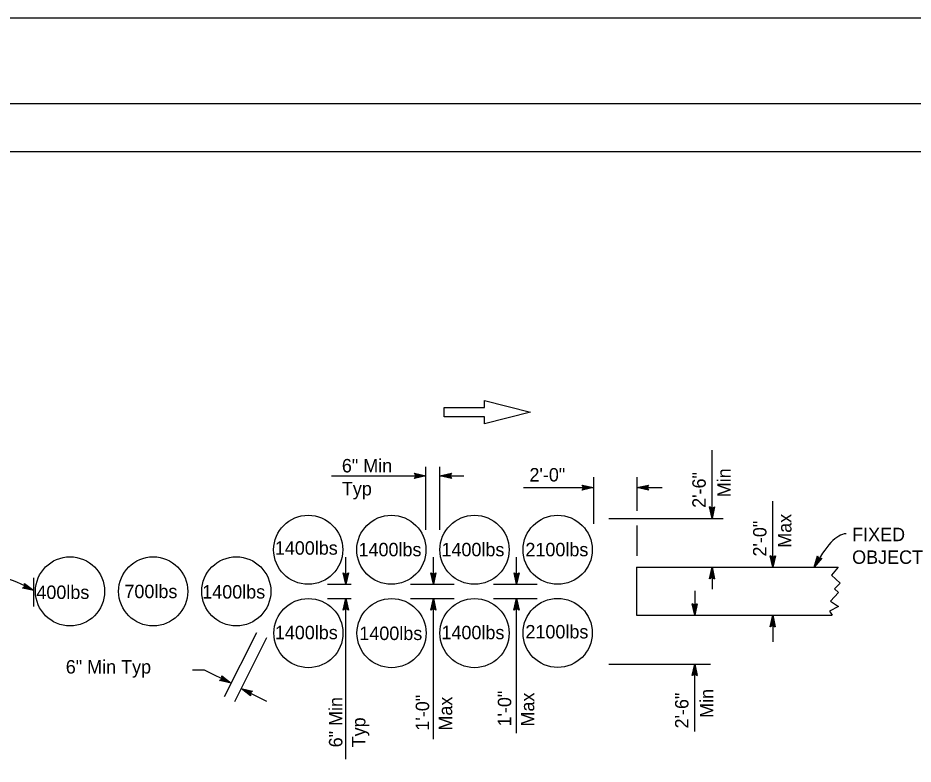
# Model space of a CAD drawing. Extents: x -894 to 866, y -476 to 714.
# Drawn here: x -660.4 to -194.1, y 324.8 to 713.6 of the extents above; entities that cross this region are included whole.
import ezdxf

# ---------------------------------------------------------------- set-up
doc = ezdxf.new("R2010")
doc.units = 0
for name, color, linetype in [('10 Sheet Format', 7, 'Continuous'), ('56 Stage 3 Anno', 7, 'Continuous'), ('57 Undefined', 7, 'Continuous'), ('60 Nongeo Data', 7, 'Continuous')]:
    doc.layers.add(name, color=color, linetype=linetype)

msp = doc.modelspace()

# ---------------------------------------------------------------- linework, layer by layer
at = {"layer": '10 Sheet Format'}
msp.add_line((-813.45, 643.96), (811.55, 643.96), dxfattribs=at)
for points in [[(-894.04, 713.56), (865.96, 713.56), (865.96, -476.44), (-894.04, -476.44)], [(-863.43, 668.96), (836.57, 668.96), (836.57, -431.04), (-863.43, -431.04)], [(-863.43, 668.96), (836.57, 668.96), (836.57, -431.04), (-863.43, -431.04)]]:
    msp.add_lwpolyline(points, close=True, dxfattribs=at)
at = {"layer": '56 Stage 3 Anno'}
for p, q in [((-298.88, 452.8), (-298.88, 488.31)), ((-453.08, 474.98), (-453.88, 476.32)), ((-453.88, 476.32), (-453.88, 476.32)), ((-453.88, 476.32), (-447.88, 474.98)), ((-453.66, 475.96), (-449.26, 474.98)), ((-453.43, 475.61), (-450.64, 474.98)), ((-447.88, 446.8), (-447.88, 479.69)), ((-440.57, 446.8), (-440.57, 479.69)), ((-440.57, 474.98), (-434.57, 476.31)), ((-439.18, 474.98), (-434.81, 475.95)), ((-437.81, 474.98), (-434.98, 475.6)), ((-434.57, 476.31), (-435.37, 474.98)), ((-434.57, 476.31), (-434.57, 476.31)), ((-497.09, 474.98), (-447.88, 474.98)), ((-447.88, 474.98), (-453.88, 473.65)), ((-453.88, 473.65), (-453.08, 474.98)), ((-453.88, 473.65), (-453.88, 473.65)), ((-449.27, 474.98), (-453.64, 474.01)), ((-450.64, 474.98), (-453.47, 474.36)), ((-453.25, 475.26), (-452.02, 474.98)), ((-452.02, 474.98), (-453.23, 474.72)), ((-447.88, 474.98), (-447.88, 474.98)), ((-440.57, 474.98), (-428.06, 474.98)), ((-434.57, 473.64), (-440.57, 474.98)), ((-440.57, 474.98), (-440.57, 474.98)), ((-434.79, 474), (-439.19, 474.98)), ((-435.02, 474.36), (-437.81, 474.98)), ((-436.43, 474.98), (-435.22, 475.25)), ((-435.2, 474.7), (-436.43, 474.98)), ((-435.37, 474.98), (-434.57, 473.64)), ((-434.57, 473.64), (-434.57, 473.64)), ((-360.55, 474.24), (-360.55, 449.97)), ((-337.96, 474.24), (-337.96, 456.71)), ((-397.14, 468.85), (-360.55, 468.85)), ((-365.75, 468.85), (-366.55, 470.19)), ((-366.55, 470.19), (-366.55, 470.19)), ((-366.55, 470.19), (-360.55, 468.85)), ((-360.55, 468.85), (-366.55, 467.52)), ((-366.55, 467.52), (-365.75, 468.85)), ((-366.55, 467.52), (-366.55, 467.52)), ((-366.33, 469.83), (-361.93, 468.85)), ((-361.94, 468.85), (-366.31, 467.88)), ((-363.31, 468.85), (-366.13, 468.23)), ((-366.1, 469.48), (-363.31, 468.85)), ((-365.92, 469.13), (-364.69, 468.85)), ((-364.69, 468.85), (-365.9, 468.59)), ((-360.55, 468.85), (-360.55, 468.85)), ((-337.96, 468.85), (-331.96, 470.18)), ((-331.96, 467.51), (-337.96, 468.85)), ((-337.96, 468.85), (-337.96, 468.85)), ((-337.96, 468.85), (-324.84, 468.85)), ((-332.18, 467.87), (-336.58, 468.85)), ((-336.57, 468.85), (-332.19, 469.82)), ((-335.2, 468.85), (-332.37, 469.47)), ((-332.41, 468.23), (-335.2, 468.85)), ((-333.81, 468.85), (-332.61, 469.12)), ((-332.59, 468.57), (-333.81, 468.85)), ((-331.96, 470.18), (-332.76, 468.85)), ((-332.76, 468.85), (-331.96, 467.51)), ((-331.96, 470.18), (-331.96, 470.18)), ((-331.96, 467.51), (-331.96, 467.51)), ((-267.23, 427.34), (-267.23, 461.75)), ((-300.21, 458.8), (-300.21, 458.8)), ((-297.54, 458.8), (-297.54, 458.8)), ((-352.61, 452.8), (-292.98, 452.8)), ((-298.88, 452.8), (-298.88, 452.8)), ((-337.96, 449.07), (-337.96, 433.34)), ((-489.56, 418.49), (-489.56, 432.57)), ((-443.97, 418.49), (-443.97, 432.57)), ((-400.67, 418.49), (-400.67, 432.57)), ((-268.56, 433.34), (-268.56, 433.34)), ((-265.89, 433.34), (-265.89, 433.34)), ((-245.62, 427.34), (-244.02, 433.27)), ((-241.65, 432.04), (-245.62, 427.34)), ((-244.98, 428.57), (-243.81, 432.9)), ((-242.07, 432.01), (-244.98, 428.56)), ((-244.34, 429.79), (-243.58, 432.58)), ((-242.49, 431.97), (-244.34, 429.79)), ((-244.02, 433.27), (-244.02, 433.27)), ((-244.02, 433.27), (-243.21, 431.95)), ((-243.7, 431.01), (-243.37, 432.21)), ((-242.88, 431.97), (-243.7, 431.01)), ((-243.21, 431.95), (-241.65, 432.04)), ((-241.65, 432.04), (-241.65, 432.04)), ((-489.56, 418.49), (-490.89, 424.49)), ((-490.89, 424.49), (-490.89, 424.49)), ((-490.89, 424.49), (-489.56, 423.69)), ((-489.56, 423.69), (-488.22, 424.49)), ((-488.22, 424.49), (-489.56, 418.49)), ((-488.58, 424.27), (-489.56, 419.87)), ((-488.22, 424.49), (-488.22, 424.49)), ((-443.97, 418.52), (-445.3, 424.52)), ((-445.3, 424.52), (-445.3, 424.52)), ((-445.3, 424.52), (-443.97, 423.72)), ((-443.98, 419.91), (-444.94, 424.28)), ((-443.97, 423.72), (-442.63, 424.52)), ((-442.63, 424.52), (-443.97, 418.52)), ((-442.99, 424.3), (-443.97, 419.9)), ((-442.63, 424.52), (-442.63, 424.52)), ((-400.67, 418.52), (-402, 424.52)), ((-402, 424.52), (-402, 424.52)), ((-402, 424.52), (-400.67, 423.72)), ((-400.67, 419.91), (-401.64, 424.28)), ((-400.67, 423.72), (-399.33, 424.52)), ((-399.33, 424.52), (-400.67, 418.52)), ((-399.68, 424.3), (-400.66, 419.9)), ((-399.33, 424.52), (-399.33, 424.52)), ((-298.88, 427.34), (-298.88, 415.92)), ((-298.88, 427.34), (-298.88, 427.34)), ((-267.23, 427.34), (-267.23, 427.34)), ((-245.62, 427.34), (-245.62, 427.34)), ((-489.56, 419.88), (-490.53, 424.25)), ((-489.56, 421.25), (-490.18, 424.08)), ((-489.56, 422.63), (-489.82, 423.84)), ((-488.93, 424.04), (-489.56, 421.25)), ((-489.28, 423.86), (-489.56, 422.63)), ((-443.97, 421.28), (-444.6, 424.1)), ((-443.97, 422.66), (-444.24, 423.87)), ((-443.35, 424.06), (-443.97, 421.28)), ((-443.69, 423.89), (-443.97, 422.66)), ((-400.66, 421.28), (-401.29, 424.1)), ((-400.66, 422.66), (-400.93, 423.87)), ((-400.04, 424.06), (-400.66, 421.28)), ((-400.39, 423.89), (-400.66, 422.66)), ((-300.22, 421.34), (-300.22, 421.34)), ((-297.55, 421.34), (-297.55, 421.34)), ((-658.05, 416.57), (-656.76, 417.43)), ((-652.06, 415.2), (-658.05, 416.57)), ((-658.05, 416.57), (-658.05, 416.57)), ((-653.32, 415.79), (-657.69, 416.79)), ((-654.56, 416.38), (-657.38, 417.03)), ((-655.81, 416.98), (-657.01, 417.25)), ((-656.76, 417.43), (-656.91, 418.98)), ((-656.91, 418.98), (-656.91, 418.98)), ((-656.91, 418.98), (-652.06, 415.2)), ((-656.87, 418.57), (-653.31, 415.79)), ((-656.81, 418.14), (-654.56, 416.38)), ((-656.8, 417.75), (-655.81, 416.98)), ((-652.06, 415.2), (-652.06, 415.2)), ((-499.21, 418.49), (-486.73, 418.49)), ((-489.56, 418.49), (-489.56, 418.49)), ((-455.9, 418.49), (-433.2, 418.49)), ((-443.97, 418.52), (-443.97, 418.52)), ((-412.6, 418.49), (-389.89, 418.49)), ((-400.67, 418.52), (-400.67, 418.52)), ((-307.87, 415.07), (-307.87, 402.34)), ((-499.21, 411.07), (-486.73, 411.07)), ((-490.9, 405.07), (-489.56, 411.07)), ((-489.56, 327.37), (-489.56, 411.07)), ((-489.56, 411.07), (-489.56, 411.07)), ((-489.56, 411.07), (-488.23, 405.07)), ((-455.9, 411.07), (-433.2, 411.07)), ((-445.31, 405.1), (-443.97, 411.1)), ((-443.97, 411.1), (-443.97, 411.1)), ((-443.97, 411.1), (-442.64, 405.1)), ((-443.97, 337.88), (-443.97, 411.07)), ((-412.6, 411.07), (-389.89, 411.07)), ((-402.01, 405.1), (-400.67, 411.1)), ((-400.67, 411.1), (-400.67, 411.1)), ((-400.67, 411.1), (-399.34, 405.1)), ((-400.67, 340.96), (-400.67, 411.07)), ((-489.56, 405.87), (-490.9, 405.07)), ((-490.54, 405.29), (-489.56, 409.69)), ((-490.18, 405.52), (-489.56, 408.31)), ((-489.84, 405.7), (-489.56, 406.93)), ((-489.56, 409.68), (-488.59, 405.31)), ((-489.56, 408.31), (-488.94, 405.49)), ((-489.56, 406.93), (-489.29, 405.72)), ((-488.23, 405.07), (-489.56, 405.87)), ((-443.97, 405.9), (-445.31, 405.1)), ((-444.96, 405.32), (-443.97, 409.72)), ((-444.6, 405.55), (-443.97, 408.34)), ((-444.25, 405.73), (-443.98, 406.96)), ((-443.98, 406.96), (-443.71, 405.75)), ((-443.97, 409.71), (-443, 405.34)), ((-443.97, 408.34), (-443.35, 405.51)), ((-442.64, 405.1), (-443.97, 405.9)), ((-400.67, 405.9), (-402.01, 405.1)), ((-401.65, 405.32), (-400.67, 409.72)), ((-401.29, 405.55), (-400.67, 408.34)), ((-400.94, 405.73), (-400.67, 406.96)), ((-400.67, 408.34), (-400.04, 405.51)), ((-400.67, 406.96), (-400.4, 405.75)), ((-399.34, 405.1), (-400.67, 405.9)), ((-400.66, 409.71), (-399.69, 405.34)), ((-309.2, 408.34), (-309.2, 408.34)), ((-306.53, 408.34), (-306.53, 408.34)), ((-490.9, 405.07), (-490.9, 405.07)), ((-488.23, 405.07), (-488.23, 405.07)), ((-445.31, 405.1), (-445.31, 405.1)), ((-442.64, 405.1), (-442.64, 405.1)), ((-402.01, 405.1), (-402.01, 405.1)), ((-399.34, 405.1), (-399.34, 405.1)), ((-307.87, 402.34), (-307.87, 402.34)), ((-267.23, 402.34), (-267.23, 388.51)), ((-267.23, 402.34), (-267.23, 402.34)), ((-268.57, 396.34), (-268.57, 396.34)), ((-265.9, 396.34), (-265.9, 396.34)), ((-536.18, 393.24), (-552.9, 359.88)), ((-530.88, 390.58), (-547.6, 357.22)), ((-569.4, 373.97), (-563.45, 373.97)), ((-563.45, 373.97), (-549.37, 366.92)), ((-352.61, 376.92), (-299.59, 376.92)), ((-307.87, 341.82), (-307.87, 376.92)), ((-307.87, 376.92), (-307.87, 376.92)), ((-555.33, 368.42), (-554.02, 369.25)), ((-549.37, 366.92), (-555.33, 368.42)), ((-555.33, 368.42), (-555.33, 368.42)), ((-550.62, 367.54), (-554.96, 368.63)), ((-551.84, 368.16), (-554.65, 368.86)), ((-553.07, 368.78), (-554.27, 369.08)), ((-554.02, 369.25), (-554.13, 370.8)), ((-554.13, 370.8), (-554.13, 370.8)), ((-554.13, 370.8), (-549.37, 366.92)), ((-554.1, 370.39), (-550.6, 367.54)), ((-554.05, 369.96), (-551.84, 368.16)), ((-554.05, 369.57), (-553.07, 368.78)), ((-309.21, 370.92), (-309.21, 370.92)), ((-306.54, 370.92), (-306.54, 370.92)), ((-549.37, 366.92), (-549.37, 366.92)), ((-544.07, 364.26), (-530.85, 357.63)), ((-539.31, 360.37), (-544.07, 364.26)), ((-544.07, 364.26), (-544.07, 364.26)), ((-544.07, 364.26), (-538.11, 362.76)), ((-539.34, 360.79), (-542.84, 363.64)), ((-542.83, 363.64), (-538.48, 362.55)), ((-539.39, 361.22), (-541.6, 363.02)), ((-541.6, 363.02), (-538.8, 362.32)), ((-539.39, 361.6), (-540.37, 362.4)), ((-540.37, 362.4), (-539.17, 362.1)), ((-538.11, 362.76), (-539.42, 361.93)), ((-539.42, 361.93), (-539.31, 360.37)), ((-539.31, 360.37), (-539.31, 360.37)), ((-538.11, 362.76), (-538.11, 362.76))]:
    msp.add_line(p, q, dxfattribs=at)
for points in [[(-297.54, 458.8), (-298.88, 452.8), (-300.21, 458.8), (-299.85, 458.59), (-298.88, 454.19), (-297.89, 458.59), (-298.25, 458.38), (-298.88, 455.56), (-299.5, 458.38), (-299.14, 458.16), (-298.87, 456.95), (-298.6, 458.17), (-298.88, 458), (-300.21, 458.8), (-298.88, 458)], [(-265.89, 433.34), (-267.23, 427.34), (-268.56, 433.34), (-268.2, 433.13), (-267.23, 428.73), (-266.24, 433.13), (-266.6, 432.92), (-267.23, 430.1), (-267.85, 432.91), (-267.49, 432.7), (-267.22, 431.48), (-266.95, 432.7), (-267.23, 432.54), (-268.56, 433.34), (-267.23, 432.54)], [(-300.22, 421.34), (-298.88, 427.34), (-297.55, 421.34), (-297.9, 421.55), (-298.87, 425.95), (-299.86, 421.55), (-299.51, 421.76), (-298.88, 424.58), (-298.26, 421.77), (-298.61, 421.98), (-298.88, 423.2), (-299.15, 421.98), (-298.88, 422.14), (-297.55, 421.34), (-298.88, 422.14)], [(-306.53, 408.34), (-307.87, 402.34), (-309.2, 408.34), (-308.84, 408.13), (-307.87, 403.73), (-306.88, 408.13), (-307.24, 407.92), (-307.87, 405.1), (-308.49, 407.91), (-308.13, 407.7), (-307.86, 406.48), (-307.59, 407.7), (-307.87, 407.54), (-309.2, 408.34), (-307.87, 407.54)], [(-268.57, 396.34), (-267.23, 402.34), (-265.9, 396.34), (-266.25, 396.55), (-267.22, 400.95), (-268.21, 396.55), (-267.86, 396.76), (-267.23, 399.58), (-266.61, 396.77), (-266.96, 396.98), (-267.23, 398.2), (-267.5, 396.98), (-267.23, 397.14), (-265.9, 396.34), (-267.23, 397.14)], [(-309.21, 370.92), (-307.87, 376.92), (-306.54, 370.92), (-306.89, 371.13), (-307.86, 375.53), (-308.85, 371.13), (-308.5, 371.34), (-307.87, 374.16), (-307.25, 371.35), (-307.6, 371.56), (-307.87, 372.78), (-308.14, 371.56), (-307.87, 371.72), (-306.54, 370.92), (-307.87, 371.72)]]:
    msp.add_lwpolyline(points, close=True, dxfattribs=at)
msp.add_arc((-700.59, 327.2), 100.49, 61.1255, 83.7188, dxfattribs=at)
msp.add_ellipse((-241.2, 395.58), major_axis=(-13.48, -49.07), ratio=0.305394, start_param=3.229789, end_param=4.095025, dxfattribs=at)
at = {"layer": '60 Nongeo Data'}
for p, q in [((-417.35, 510.69), (-417.35, 514.33)), ((-417.35, 514.33), (-393.44, 508.19)), ((-438.45, 508.19), (-438.45, 510.69)), ((-438.45, 510.69), (-417.35, 510.69)), ((-438.45, 505.69), (-438.45, 508.19)), ((-393.44, 508.19), (-417.35, 502.05)), ((-417.35, 505.69), (-438.45, 505.69)), ((-417.35, 502.05), (-417.35, 505.69)), ((-338.22, 427.34), (-233.22, 427.34)), ((-338.22, 427.34), (-338.22, 402.34)), ((-233.22, 427.34), (-236.62, 423.21)), ((-652.04, 406.91), (-652.04, 421.91)), ((-236.62, 423.21), (-232.14, 419.1)), ((-232.14, 419.1), (-235.15, 416.09)), ((-235.15, 416.09), (-233.02, 414.25)), ((-233.02, 414.25), (-237.13, 409.63)), ((-233.02, 406.91), (-237.72, 404.49)), ((-237.13, 409.63), (-233.02, 406.91)), ((-338.22, 402.34), (-236.22, 402.34)), ((-237.72, 404.49), (-236.22, 402.34))]:
    msp.add_line(p, q, dxfattribs=at)
for centre in [(-509.18, 436.49), (-465.88, 436.49), (-422.57, 436.49), (-379.26, 436.49), (-633.23, 414.83), (-589.92, 414.83), (-546.62, 414.83), (-509.08, 393.07), (-465.77, 393.07), (-422.57, 393.07), (-379.26, 393.18)]:
    msp.add_circle(centre, 18, dxfattribs=at)

# ---------------------------------------------------------------- texts
at = {"layer": '57 Undefined'}
for s, p in [('6" Min', (-491.65, 476.8)), ('2\'-0"', (-393.96, 472.05)), ('Typ', (-491.65, 464.8)), ('FIXED', (-225.9, 440.97)), ('1400lbs', (-526.58, 433.92)), ('1400lbs', (-482.98, 433.09)), ('1400lbs', (-439.79, 433.09)), ('2100lbs', (-396.06, 433.09)), ('OBJECT', (-225.9, 429.16)), ('400lbs', (-650.75, 410.86)), ('700lbs', (-604.9, 411.28)), ('1400lbs', (-564.37, 411.07)), ('1400lbs', (-526.58, 389.88)), ('1400lbs', (-482.56, 389.46)), ('1400lbs', (-439.79, 389.88)), ('2100lbs', (-396.06, 390.29)), ('6" Min Typ', (-635.44, 372))]:
    msp.add_text(s, height=7, dxfattribs=at).set_placement(p)
for s, p in [('2\'-6"', (-302.14, 458.32)), ('Min', (-289.14, 463.83)), ('Max', (-257.5, 437.52)), ('2\'-0"', (-270.5, 432.95)), ('6" Min', (-491.39, 333.57)), ('1\'-0"', (-446.2, 342.27)), ('Max', (-434.2, 342.27)), ('1\'-0"', (-403.44, 344.41)), ('Max', (-391.44, 344.41)), ('2\'-6"', (-311.13, 343.41)), ('Min', (-298.13, 348.91)), ('Typ', (-479.39, 333.57))]:
    msp.add_text(s, height=7, rotation=90, dxfattribs=at).set_placement(p)

doc.saveas('drawing.dxf')
